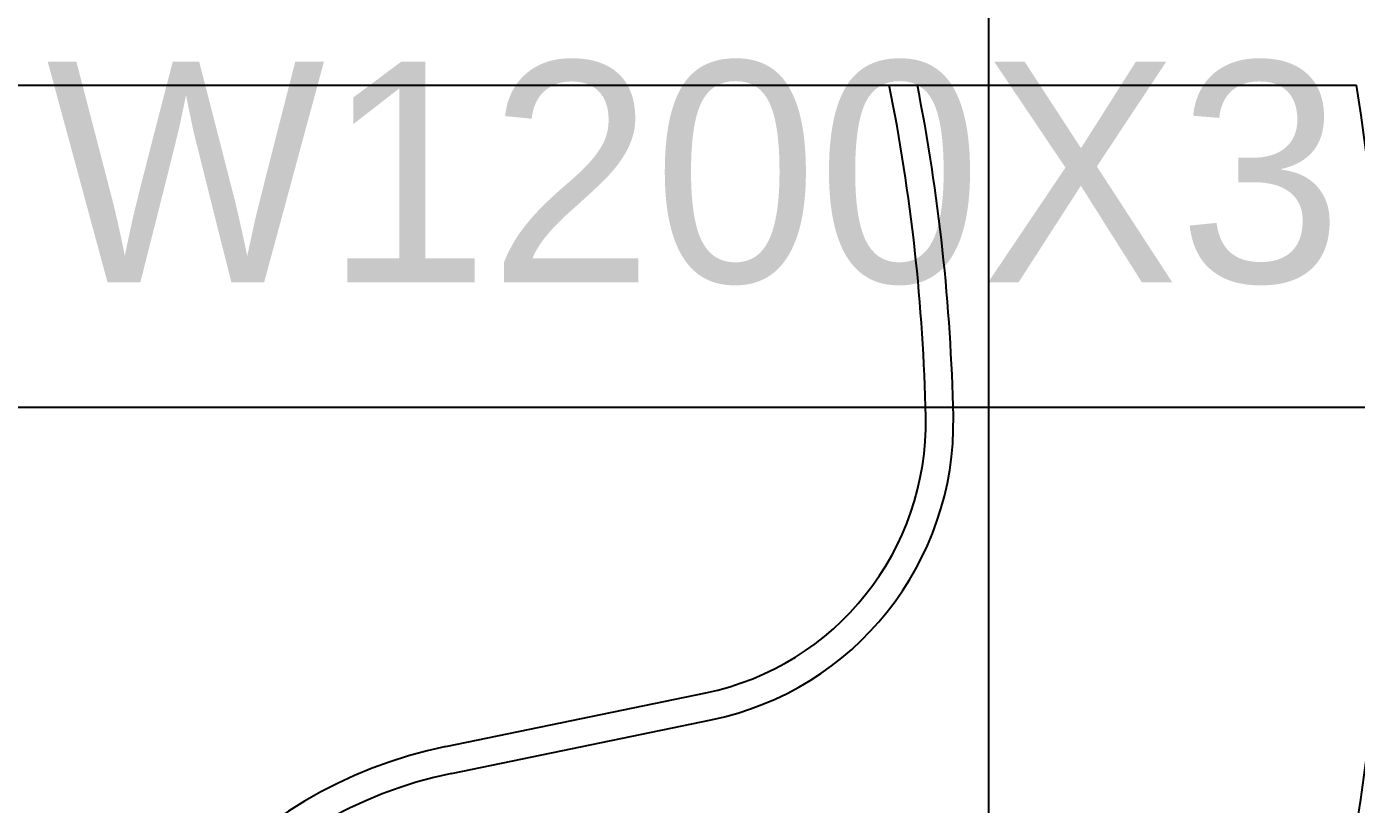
# Model space of a CAD drawing. Header units: millimetres. Extents: x 1145859089 to 1147511753, y -1047484727 to -1047247487.
# Drawn here: x 1147322042 to 1147329272, y -1047430479 to -1047426251 of the extents above; entities that cross this region are included whole.
import ezdxf
from ezdxf.enums import TextEntityAlignment as Align
from ezdxf.xclip import XClip

# ---------------------------------------------------------------- set-up
doc = ezdxf.new("R2010")
doc.units = ezdxf.units.MM
doc.header["$LTSCALE"] = 100
doc.header["$MEASUREMENT"] = 0
doc.header["$XCLIPFRAME"] = 2
doc.layers.get('0').update_dxf_attribs({"linetype": 'CONTINUOUS'})
for name, color, linetype in [('0-BLOCK', 2, 'CONTINUOUS'), ('TRAY', 1, 'CONTINUOUS'), ('XREF', 135, 'CONTINUOUS'), ('단지배치도$0$W240910', 135, 'CONTINUOUS')]:
    doc.layers.add(name, color=color, linetype=linetype)
doc.styles.add('WL', font='울릉도L_5.TTF')

# ---------------------------------------------------------------- blocks, each defined once
blk = doc.blocks.new('단지배치도$0$zw$9902')
at = {"layer": '단지배치도$0$W240910', "ltscale": 5}
blk.add_line((67000.1, -51500), (67000.1, -67681.7), dxfattribs=at)
at = {"layer": '단지배치도$0$W240910'}
for p, q in [((60406.8, -55200, 0), (69000.1, -55200, 0)), ((64050.2, -58795.1), (65462.4, -58503.5)), ((64080.6, -58942), (65492.7, -58650.4))]:
    blk.add_line(p, q, dxfattribs=at)
for centre, radius, start, end in [((56404.3, -57219.8), 10256.7, 1.21264, 11.35715), ((56404.3, -57219.8, 0), 12756.7, 322.50733, 9.11009), ((56404.3, -57219.8), 10406.7, 1.21264, 11.19132), ((65159, -57034.5), 1500, 281.66847, 1.21264), ((65159, -57034.5), 1650, 281.66847, 1.21264), ((64555.9, -61243.4), 2500, 101.66847, 176.71209), ((64555.9, -61243.4), 2350, 101.66847, 176.71209)]:
    blk.add_arc(centre, radius, start, end, dxfattribs=at)
blk = doc.blocks.new('단지배치도')
blk.add_blockref('단지배치도$0$zw$9902', (141034.2, 142437.2))
blk = doc.blocks.new('A$C4F4C36A7')
at = {"layer": 'TRAY', "color": 6}
for p, q in [((5756, 0), (0, 0)), ((11511.9, 0), (5756, 0))]:
    blk.add_line(p, q, dxfattribs=at)
blk = doc.blocks.new('A$C28682198')
blk.add_blockref('A$C4F4C36A7', (0, 0))

msp = doc.modelspace()

# ---------------------------------------------------------------- block references
at = {"layer": '0-BLOCK', "rotation": 359.9999968060735}
msp.add_blockref('A$C28682198', (1147319917.442625, -1047428321.226798, 0), dxfattribs=at)
at = {"layer": 'XREF'}
ref = msp.add_blockref('단지배치도', (1147119237.834579, -1047513806.462535), dxfattribs=at)
XClip(ref).set_block_clipping_path([(72982.4064819524, 34919.7593965302), (360382.4067475507, 255319.7593436702)])

# ---------------------------------------------------------------- texts
at = {"layer": '0-BLOCK', "color": 2, "style": 'WL'}
msp.add_text('W1200X3', height=1200, dxfattribs=at).set_placement((1147325673.396921, -1047427040.195352, 0), align=Align.MIDDLE)

doc.saveas('drawing.dxf')
